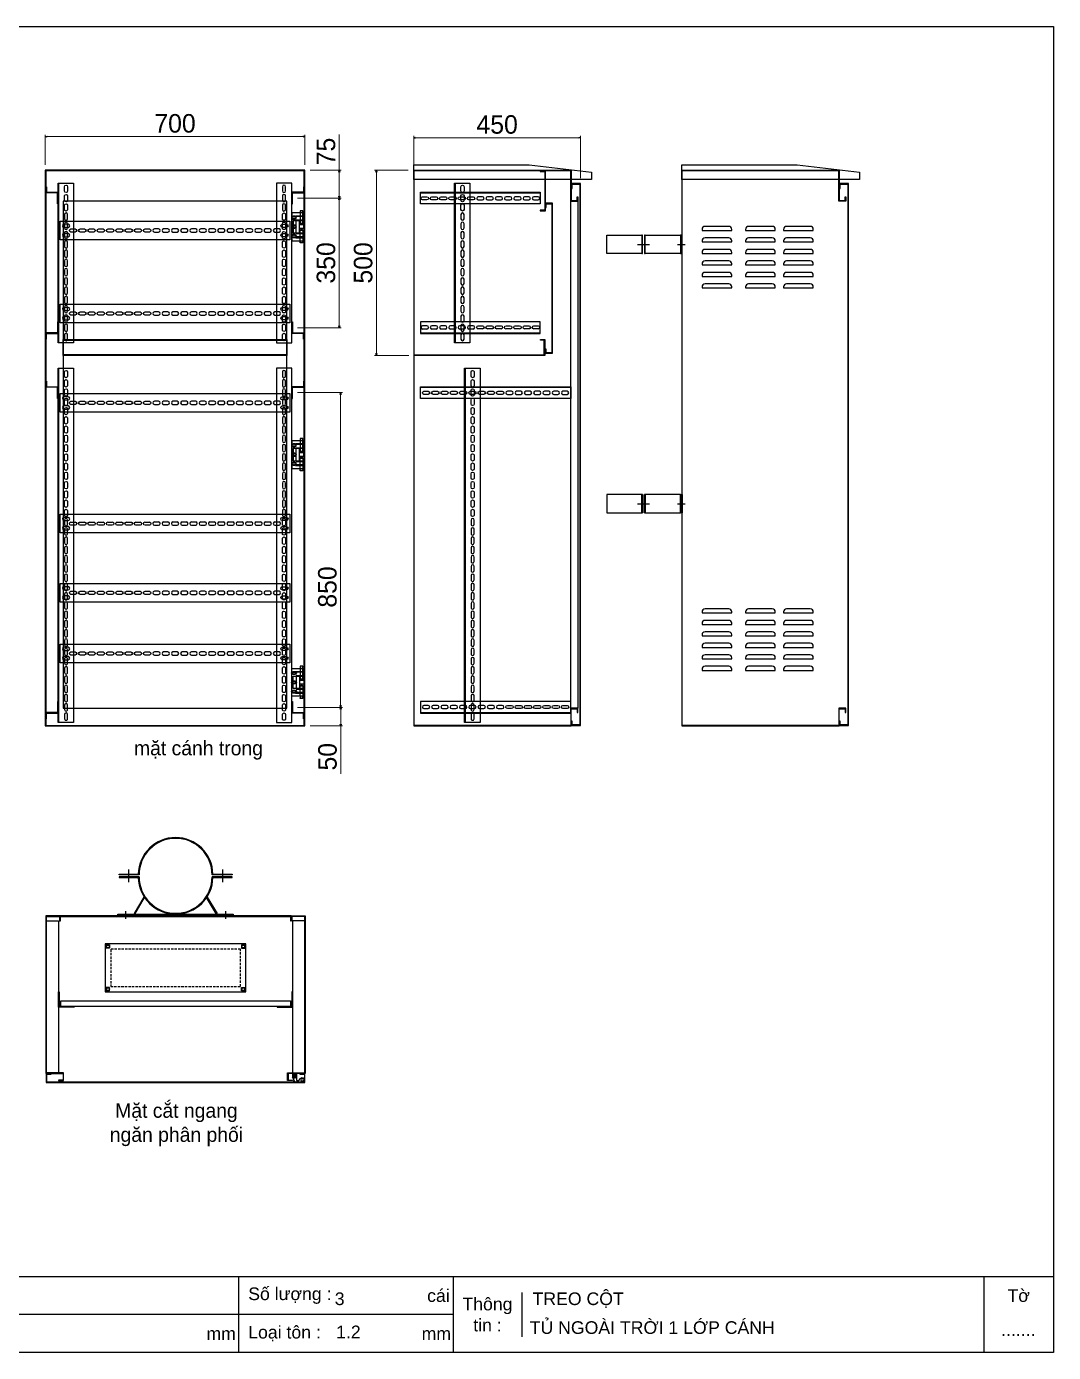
# Model space of a CAD drawing. Header units: millimetres. Extents: x 0 to 5063, y 0 to 3580.
# Drawn here: x 2292 to 5063, y 0 to 3580 of the extents above; entities that cross this region are included whole.
import ezdxf

# ---------------------------------------------------------------- set-up
doc = ezdxf.new("R2010")
doc.units = ezdxf.units.MM
doc.linetypes.add('HIDDEN', pattern=[9.525, 6.35, -3.175])
for name, color, linetype in [('CNC', 7, 'Continuous'), ('DIM', 253, 'Continuous'), ('FIRE PROTECTION', 1, 'Continuous')]:
    doc.layers.add(name, color=color, linetype=linetype)
doc.styles.add('Arial', font='arial.ttf')
doc.dimstyles.new('CNC', dxfattribs={"dimtxt": 50, "dimasz": 5, "dimexe": 5, "dimexo": 15, "dimgap": 10, "dimtad": 1, "dimdec": 0, "dimtxsty": 'Standard', "dimblk": 'OPEN30', "dimcen": 10, "dimclrd": 5, "dimclre": 5, "dimclrt": 3, "dimazin": 3, "dimtfac": 1, "dimtdec": 0, "dimtmove": 0, "dimatfit": 3, "dimldrblk": 'ARCHTICK', "dimlwd": 9, "dimlwe": 9})

# ---------------------------------------------------------------- blocks, each defined once
blk = doc.blocks.new('KHUNG CHUẨN')
at = {"color": 7}
for p, q in [((19889.2, -28535.2), (16919.2, -28535.2)), ((18599.2, -28535.2), (18599.2, -28655.2)), ((18939.2, -28535.2), (18939.2, -28655.2)), ((19779.2, -28535.2), (19779.2, -28655.2)), ((19047.6, -28560.2), (19047.6, -28630.2)), ((18939.2, -28595.2), (16919.2, -28595.2))]:
    blk.add_line(p, q, dxfattribs=at)
blk.add_lwpolyline([(16919.2, -26555.2), (19889.2, -26555.2), (19889.2, -28655.2), (16919.2, -28655.2)], close=True, dxfattribs=at)
at = {"color": 2, "char_height": 20, "style": 'Arial'}
for s, insert, width, attachment_point in [('  Số lượng :', (18599.2, -28565.2), 917.634, 4), ('cái', (18897.9, -28565.2), 63.517, 4), ('Tờ', (19834.2, -28565.2), 110, 5), ('Thông\\Ptin :', (18993.4, -28595.2), 108.311, 5), ('mm', (18548.6, -28625.2), 73.831, 4), ('  Loại tôn :', (18599.2, -28625.2), 917.634, 4), ('mm', (18889.2, -28625.2), 917.634, 4)]:
    blk.add_mtext(s, dxfattribs=dict(at, insert=insert, width=width, attachment_point=attachment_point))
at = {"color": 3, "style": 'Arial'}
for tag, p in [('#01', (17055.6, -28580.1)), ('#02', (17431.4, -28580.1)), ('#03', (18030.6, -28580.1)), ('#08', (18751.7, -28580.1)), ('#10', (19064.8, -28580.1)), ('#04', (17024.8, -28634.6)), ('#05', (17308.5, -28633)), ('#06', (17632.7, -28633.7)), ('#07', (18002, -28634.7)), ('#09', (18753.8, -28632.6)), ('#11', (19060.3, -28625.7)), ('#12', (19806.5, -28628.9))]:
    blk.add_attdef(tag, p, '', height=20, dxfattribs=at)
blk = doc.blocks.new('*D6')
at = {"color": 0, "linetype": 'ByBlock', "lineweight": -2}
for p, q in [((3337, 3279.6), (3342, 3281)), ((3342, 3278.3), (3337, 3279.6)), ((3337, 3279.6), (3342, 3279.6)), ((3782, 3281), (3787, 3279.6)), ((3787, 3279.6), (3782, 3278.3)), ((3787, 3279.6), (3782, 3279.6))]:
    blk.add_line(p, q, dxfattribs=at)
at = {"layer": 'Defpoints', "color": 0, "transparency": 16777216}
for p in [(3787, 3279.6), (3337, 3191.7), (3787, 3155.7)]:
    blk.add_point(p, dxfattribs=at)
at = {"layer": 'DIM', "color": 5, "lineweight": 9, "transparency": 16777216}
for p, q in [((3337, 3206.7), (3337, 3284.6)), ((3342, 3279.6), (3782, 3279.6)), ((3787, 3170.7), (3787, 3284.6))]:
    blk.add_line(p, q, dxfattribs=at)
at = {"layer": 'DIM', "color": 3, "transparency": 16777216, "insert": (3562, 3315.2), "char_height": 50, "attachment_point": 5}
blk.add_mtext('450', dxfattribs=at)
blk = doc.blocks.new('_ArchTick')
at = {"color": 0, "const_width": 0.15}
blk.add_lwpolyline([(-0.5, -0.5), (0.5, 0.5)], dxfattribs=at)
blk = doc.blocks.new('_Open30')
at = {"color": 0, "linetype": 'ByBlock', "lineweight": -2}
for p, q in [((-1, 0.27), (0, 0)), ((0, 0), (-1, -0.27)), ((0, 0), (-1, 0))]:
    blk.add_line(p, q, dxfattribs=at)
blk = doc.blocks.new('*D8')
at = {"color": 0, "linetype": 'ByBlock', "lineweight": -2}
for p, q in [((2342.8, 3282.7), (2347.8, 3284)), ((2347.8, 3281.4), (2342.8, 3282.7)), ((2342.8, 3282.7), (2347.8, 3282.7)), ((3037.8, 3284), (3042.8, 3282.7)), ((3042.8, 3282.7), (3037.8, 3281.4)), ((3042.8, 3282.7), (3037.8, 3282.7))]:
    blk.add_line(p, q, dxfattribs=at)
at = {"layer": 'Defpoints', "color": 0, "transparency": 16777216}
for p in [(3042.8, 3282.7), (2342.8, 3191.7), (3042.8, 3191.7)]:
    blk.add_point(p, dxfattribs=at)
at = {"layer": 'DIM', "color": 5, "lineweight": 9, "transparency": 16777216}
for p, q in [((2342.8, 3206.7), (2342.8, 3287.7)), ((2347.8, 3282.7), (3037.8, 3282.7)), ((3042.8, 3206.7), (3042.8, 3287.7))]:
    blk.add_line(p, q, dxfattribs=at)
at = {"layer": 'DIM', "color": 3, "transparency": 16777216, "insert": (2692.8, 3318.2), "char_height": 50, "attachment_point": 5}
blk.add_mtext('700', dxfattribs=at)
blk = doc.blocks.new('HL011-1-3')
at = {"color": 1}
for p, q in [((29.5, 81), (22.5, 81)), ((22.5, 81), (22.5, 78)), ((23.5, 78), (22.5, 78)), ((22.5, 75), (22.5, 49)), ((23.5, 75), (22.5, 75)), ((23.5, 75), (23.5, 78)), ((29.5, 78), (28.5, 78)), ((28.5, 75), (28.5, 78)), ((28.5, 75), (29.5, 75)), ((29.5, 78), (29.5, 81)), ((29.5, 49), (29.5, 75)), ((11, 56), (11, 19)), ((11, 56), (32, 56)), ((20, 54), (20, 21)), ((20, 47), (32, 47)), ((32, 42.5), (20, 42.5)), ((22.5, 49), (24, 44)), ((24, 44), (28, 44)), ((29.5, 49), (28, 44)), ((11, 19), (32, 19)), ((32, 32.5), (20, 32.5)), ((20, 28), (32, 28)), ((22.5, 26), (24, 31)), ((22.5, 0), (22.5, 26)), ((23.5, 0), (22.5, 0)), ((23.5, 0), (23.5, -3)), ((24, 31), (28, 31)), ((29.5, 26), (28, 31)), ((28.5, 0), (28.5, -3)), ((28.5, 0), (29.5, 0)), ((29.5, 26), (29.5, 0)), ((22.5, -6), (22.5, -3)), ((23.5, -3), (22.5, -3)), ((29.5, -6), (22.5, -6)), ((29.5, -3), (28.5, -3)), ((29.5, -3), (29.5, -6))]:
    blk.add_line(p, q, dxfattribs=at)
for points in [[(32, 19), (32, 0), (0, 0), (0, 75), (32, 75), (32, 56)], [(32, 28), (32, 21), (3, 21), (3, 54), (32, 54), (32, 47)], [(32, 42.5), (32, 32.5)]]:
    blk.add_lwpolyline(points, dxfattribs=at)
for points in [[(10, 67), (32, 67), (32, 65), (10, 65)], [(10, 8), (32, 8), (32, 10), (10, 10)]]:
    blk.add_lwpolyline(points, close=True, dxfattribs=at)
for centre in [(5.5, 62.5), (5.5, 37.5), (5.5, 12.5)]:
    blk.add_circle(centre, 3, dxfattribs=at)
blk = doc.blocks.new('om cot')
at = {"color": 2}
for p, q in [((98294.5, 36969.7), (98327.5, 36969.7)), ((98403, 36969.7), (98423, 36969.7))]:
    blk.add_line(p, q, dxfattribs=at)
at = {"color": 5}
for points in [[(98308.5, 36994.7), (98211.5, 36994.7), (98211.5, 36944.7), (98308.5, 36944.7)], [(98313.5, 36944.7), (98410.5, 36944.7), (98410.5, 36994.7), (98313.5, 36994.7)]]:
    blk.add_lwpolyline(points, dxfattribs=at)
for points in [[(98306.5, 36994.7), (98308.5, 36994.7), (98308.5, 36944.7), (98306.5, 36944.7)], [(98313.5, 36994.7), (98315.5, 36994.7), (98315.5, 36944.7), (98313.5, 36944.7)], [(98410.5, 36994.7), (98412.5, 36994.7), (98412.5, 36944.7), (98410.5, 36944.7)], [(98413.5, 36994.7), (98415.5, 36994.7), (98415.5, 36944.7), (98413.5, 36944.7)]]:
    blk.add_lwpolyline(points, close=True, dxfattribs=at)
blk = doc.blocks.new('*D9')
at = {"color": 0, "linetype": 'ByBlock', "lineweight": -2}
for p, q in [((3234.8, 3186.7), (3236.1, 3191.7)), ((3236.1, 3191.7), (3237.5, 3186.7)), ((3236.1, 3191.7), (3236.1, 3186.7)), ((3236.1, 2691.7), (3234.8, 2696.7)), ((3237.5, 2696.7), (3236.1, 2691.7)), ((3236.1, 2691.7), (3236.1, 2696.7))]:
    blk.add_line(p, q, dxfattribs=at)
at = {"layer": 'Defpoints', "color": 0, "transparency": 16777216}
for p in [(3337, 3191.7), (3236.1, 2691.7), (3338.5, 2691.7)]:
    blk.add_point(p, dxfattribs=at)
at = {"layer": 'DIM', "color": 5, "lineweight": 9, "transparency": 16777216}
for p, q in [((3322, 3191.7), (3231.1, 3191.7)), ((3236.1, 3186.7), (3236.1, 2696.7)), ((3323.5, 2691.7), (3231.1, 2691.7))]:
    blk.add_line(p, q, dxfattribs=at)
at = {"layer": 'DIM', "color": 3, "transparency": 16777216, "insert": (3200.6, 2941.7), "char_height": 50, "attachment_point": 5, "rotation": 90}
blk.add_mtext('500', dxfattribs=at)
blk = doc.blocks.new('ovan8.5x20')
at = {"layer": 'CNC', "color": 2, "lineweight": -3}
for p, q in [((5.7, 4.2), (-5.8, 4.2)), ((-5.8, -4.2), (5.7, -4.2))]:
    blk.add_line(p, q, dxfattribs=at)
for centre, start, end in [((-5.8, 0), 90, 270), ((5.7, 0), 270, 90)]:
    blk.add_arc(centre, 4.25, start, end, dxfattribs=at)
blk = doc.blocks.new('u1')
at = {"color": 44, "ltscale": 3}
blk.add_line((167869.4, 2691.2), (167869.4, 2259.7), dxfattribs=at)
blk.add_lwpolyline([(167867.9, 2691.2), (167909.4, 2691.2), (167909.4, 2259.7), (167867.9, 2259.7)], close=True, dxfattribs=at)
at = {"layer": 'CNC', "lineweight": -3, "xscale": -1, "rotation": 270}
for p in [(167889.4, 2675.5), (167889.4, 2650.5), (167889.4, 2625.5)]:
    blk.add_blockref('ovan8.5x20', p, dxfattribs=at)
at = {"layer": 'CNC', "lineweight": -3, "rotation": 270}
for p in [(167889.4, 2600.5), (167889.4, 2575.5), (167889.4, 2550.5), (167889.4, 2525.5), (167889.4, 2500.5), (167889.4, 2475.5), (167889.4, 2450.5), (167889.4, 2425.5), (167889.4, 2400.5), (167889.4, 2375.5), (167889.4, 2350.5), (167889.4, 2325.5), (167889.4, 2300.5), (167889.4, 2275.5)]:
    blk.add_blockref('ovan8.5x20', p, dxfattribs=at)
blk = doc.blocks.new('HL011-1-4')
h = blk.add_hatch()
h.set_pattern_fill('ANSI31', color=2, scale=0.5, style=0)
h.paths.add_polyline_path([(2.5, 0), (8.5, 0), (8.5, 12), (2.5, 12)])
at = {"color": 1}
for p, q in [((7, 23.5), (0, 10)), ((0, 0), (0, 10)), ((11, 0), (0, 0)), ((7, 23.5), (26, 23.5)), ((11, 0), (11, 19.5)), ((11, 19.5), (17, 19.5)), ((17, 19.5), (21.2, 13.9))]:
    blk.add_line(p, q, dxfattribs=at)
at = {"color": 2}
blk.add_lwpolyline([(2.5, 0), (2.5, 12), (8.5, 12), (8.5, 0)], dxfattribs=at)
at = {"color": 1}
blk.add_lwpolyline([(5.7, 21), (3, 21), (3, 23.5), (7, 23.5)], dxfattribs=at)
blk.add_circle((26, 17.5), 3.5, dxfattribs=at)
blk.add_arc((26, 17.5), 6, 216.8699, 90, dxfattribs=at)
blk = doc.blocks.new('z1')
at = {"color": 44}
for p, q in [((169069.1, 2450.5), (168745.6, 2450.5)), ((168745.6, 2450.5), (168745.6, 2419)), ((169069.1, 2419), (169069.1, 2450.5)), ((168745.6, 2420.5), (169069.1, 2420.5)), ((168745.6, 2419), (169069.1, 2419))]:
    blk.add_line(p, q, dxfattribs=at)
at = {"layer": 'CNC', "lineweight": -3}
for p in [(168757.3, 2435.5), (168782.3, 2435.5), (168807.3, 2435.5), (168832.3, 2435.5), (168857.3, 2435.5), (168882.3, 2435.5)]:
    blk.add_blockref('ovan8.5x20', p, dxfattribs=at)
at = {"layer": 'CNC', "lineweight": -3, "xscale": -1}
for p in [(168907.3, 2435.5), (168932.3, 2435.5), (168957.3, 2435.5), (168982.3, 2435.5), (169007.3, 2435.5), (169032.3, 2435.5), (169057.3, 2435.5)]:
    blk.add_blockref('ovan8.5x20', p, dxfattribs=at)
blk = doc.blocks.new('z2')
at = {"color": 44}
for p, q in [((169151.1, 1485), (168745.6, 1485)), ((168745.6, 1485), (168745.6, 1453.5)), ((169151.1, 1453.5), (169151.1, 1485)), ((168745.6, 1455), (169151.1, 1455)), ((168745.6, 1453.5), (169151.1, 1453.5))]:
    blk.add_line(p, q, dxfattribs=at)
at = {"layer": 'CNC', "lineweight": -3}
for p in [(168760.8, 1470), (168785.8, 1470), (168810.8, 1470), (168835.8, 1470), (168860.8, 1470), (168885.8, 1470), (168910.8, 1470), (168935.8, 1470), (168960.8, 1470)]:
    blk.add_blockref('ovan8.5x20', p, dxfattribs=at)
at = {"layer": 'CNC', "lineweight": -3, "xscale": -1}
for p in [(168985.8, 1470), (169010.8, 1470), (169035.8, 1470), (169060.8, 1470), (169085.8, 1470), (169110.8, 1470), (169135.8, 1470)]:
    blk.add_blockref('ovan8.5x20', p, dxfattribs=at)
blk = doc.blocks.new('*D10')
at = {"color": 0, "linetype": 'ByBlock', "lineweight": -2}
for p, q in [((3134.5, 3186.7), (3135.9, 3191.7)), ((3135.9, 3191.7), (3137.2, 3186.7)), ((3135.9, 3191.7), (3135.9, 3186.7)), ((3135.9, 3116.7), (3134.5, 3121.7)), ((3137.2, 3121.7), (3135.9, 3116.7)), ((3135.9, 3116.7), (3135.9, 3121.7))]:
    blk.add_line(p, q, dxfattribs=at)
at = {"layer": 'Defpoints', "color": 0, "transparency": 16777216}
for p in [(3042.8, 3191.7), (3008.3, 3116.7), (3135.9, 3116.7)]:
    blk.add_point(p, dxfattribs=at)
at = {"layer": 'DIM', "color": 5, "lineweight": 9, "transparency": 16777216}
for p, q in [((3135.9, 3191.7), (3135.9, 3288.3)), ((3057.8, 3191.7), (3140.9, 3191.7)), ((3135.9, 3121.7), (3135.9, 3186.7)), ((3023.3, 3116.7), (3140.9, 3116.7))]:
    blk.add_line(p, q, dxfattribs=at)
at = {"layer": 'DIM', "color": 3, "transparency": 16777216, "insert": (3100.4, 3242.5), "char_height": 50, "attachment_point": 5, "rotation": 90}
blk.add_mtext('75', dxfattribs=at)
blk = doc.blocks.new('*D11')
at = {"color": 0, "linetype": 'ByBlock', "lineweight": -2}
for p, q in [((3134.5, 3111.7), (3135.9, 3116.7)), ((3135.9, 3116.7), (3137.2, 3111.7)), ((3135.9, 3116.7), (3135.9, 3111.7)), ((3135.9, 2766.7), (3134.5, 2771.7)), ((3137.2, 2771.7), (3135.9, 2766.7)), ((3135.9, 2766.7), (3135.9, 2771.7))]:
    blk.add_line(p, q, dxfattribs=at)
at = {"layer": 'Defpoints', "color": 0, "transparency": 16777216}
for p in [(3008.3, 3116.7), (3008.3, 2766.7), (3135.9, 2766.7)]:
    blk.add_point(p, dxfattribs=at)
at = {"layer": 'DIM', "color": 5, "lineweight": 9, "transparency": 16777216}
for p, q in [((3023.3, 3116.7), (3140.9, 3116.7)), ((3135.9, 3111.7), (3135.9, 2771.7)), ((3023.3, 2766.7), (3140.9, 2766.7))]:
    blk.add_line(p, q, dxfattribs=at)
at = {"layer": 'DIM', "color": 3, "transparency": 16777216, "insert": (3100.3, 2941.7), "char_height": 50, "attachment_point": 5, "rotation": 90}
blk.add_mtext('350', dxfattribs=at)
blk = doc.blocks.new('*D12')
at = {"color": 0, "linetype": 'ByBlock', "lineweight": -2}
for p, q in [((3138.6, 1736.7), (3140, 1741.7)), ((3140, 1741.7), (3141.3, 1736.7)), ((3140, 1741.7), (3140, 1736.7)), ((3140, 1691.7), (3138.6, 1696.7)), ((3141.3, 1696.7), (3140, 1691.7)), ((3140, 1691.7), (3140, 1696.7))]:
    blk.add_line(p, q, dxfattribs=at)
at = {"layer": 'Defpoints', "color": 0, "transparency": 16777216}
for p in [(3008.3, 1741.7), (3140, 1741.7), (3042.8, 1691.7)]:
    blk.add_point(p, dxfattribs=at)
at = {"layer": 'DIM', "color": 5, "lineweight": 9, "transparency": 16777216}
for p, q in [((3023.3, 1741.7), (3145, 1741.7)), ((3140, 1736.7), (3140, 1696.7)), ((3057.8, 1691.7), (3145, 1691.7)), ((3140, 1691.7), (3140, 1562.7))]:
    blk.add_line(p, q, dxfattribs=at)
at = {"layer": 'DIM', "color": 3, "transparency": 16777216, "insert": (3104.4, 1608.4), "char_height": 50, "attachment_point": 5, "rotation": 90}
blk.add_mtext('50', dxfattribs=at)
blk = doc.blocks.new('*D13')
at = {"color": 0, "linetype": 'ByBlock', "lineweight": -2}
for p, q in [((3138.3, 2586.7), (3139.6, 2591.7)), ((3139.6, 2591.7), (3141, 2586.7)), ((3139.6, 2591.7), (3139.6, 2586.7)), ((3139.6, 1741.7), (3138.3, 1746.7)), ((3141, 1746.7), (3139.6, 1741.7)), ((3139.6, 1741.7), (3139.6, 1746.7))]:
    blk.add_line(p, q, dxfattribs=at)
at = {"layer": 'Defpoints', "color": 0, "transparency": 16777216}
for p in [(3008.3, 2591.7), (3139.6, 2591.7), (3008.3, 1741.7)]:
    blk.add_point(p, dxfattribs=at)
at = {"layer": 'DIM', "color": 5, "lineweight": 9, "transparency": 16777216}
for p, q in [((3023.3, 2591.7), (3144.6, 2591.7)), ((3139.6, 1746.7), (3139.6, 2586.7)), ((3023.3, 1741.7), (3144.6, 1741.7))]:
    blk.add_line(p, q, dxfattribs=at)
at = {"layer": 'DIM', "color": 3, "transparency": 16777216, "insert": (3104.1, 2066.7), "char_height": 50, "attachment_point": 5, "rotation": 90}
blk.add_mtext('850', dxfattribs=at)
blk = doc.blocks.new('z3')
at = {"color": 44}
for p, q in [((167285.3, -1616.7), (167905.3, -1616.7)), ((167285.3, -1666.7), (167285.3, -1616.7)), ((167905.3, -1616.7), (167905.3, -1666.7)), ((167905.3, -1666.7), (167285.3, -1666.7))]:
    blk.add_line(p, q, dxfattribs=at)
at = {"color": 44, "rotation": 180}
blk.add_blockref('ovan8.5x20', (167301.3, -1629.2), dxfattribs=at)
at = {"layer": 'CNC', "lineweight": -3, "xscale": -1, "rotation": 180}
for p in [(167320.3, -1641.7), (167345.3, -1641.7), (167370.3, -1641.7), (167395.3, -1641.7), (167420.3, -1641.7), (167445.3, -1641.7), (167470.3, -1641.7), (167495.3, -1641.7), (167520.3, -1641.7), (167890.5, -1629.2), (167890.5, -1654.2)]:
    blk.add_blockref('ovan8.5x20', p, dxfattribs=at)
at = {"layer": 'CNC', "lineweight": -3, "rotation": 180}
for p in [(167545.3, -1641.7), (167570.3, -1641.7), (167595.3, -1641.7), (167620.3, -1641.7), (167645.3, -1641.7), (167670.3, -1641.7), (167695.3, -1641.7), (167720.3, -1641.7), (167745.3, -1641.7), (167770.3, -1641.7), (167795.3, -1641.7), (167820.3, -1641.7), (167845.3, -1641.7), (167870.3, -1641.7), (167301.3, -1654.2)]:
    blk.add_blockref('ovan8.5x20', p, dxfattribs=at)
blk = doc.blocks.new('2565')
at = {"color": 5}
for p, q in [((168377, -2431.2), (168377, -2429.1)), ((168377, -2429.1), (168428.9, -2429.1)), ((168431, -2431.2), (168377, -2431.2)), ((168682.1, -2431.2), (168628.1, -2431.2)), ((168630.2, -2429.1), (168682.1, -2429.1)), ((168682.1, -2429.1), (168682.1, -2431.2)), ((168377, -2436.4), (168377, -2438.4)), ((168431, -2436.4), (168377, -2436.4)), ((168377, -2438.4), (168428.9, -2438.4)), ((168682.1, -2436.4), (168628.1, -2436.4)), ((168630.2, -2438.4), (168682.1, -2438.4)), ((168682.1, -2438.4), (168682.1, -2436.4)), ((168444.3, -2491.4), (168417.6, -2535.9)), ((168419.4, -2537), (168446.1, -2492.5)), ((168446.1, -2492.5), (168444.3, -2491.4)), ((168613.1, -2492.5), (168614.9, -2491.4)), ((168639.8, -2537), (168613.1, -2492.5)), ((168614.9, -2491.4), (168641.5, -2535.9)), ((168373.9, -2537), (168685.2, -2537)), ((168373.9, -2539.1), (168373.9, -2537)), ((168685.2, -2539.1), (168373.9, -2539.1)), ((168373.9, -2540.1), (168685.2, -2540.1)), ((168373.9, -2542.2), (168373.9, -2540.1)), ((168417.6, -2535.9), (168419.4, -2537)), ((168641.5, -2535.9), (168639.8, -2537)), ((168685.2, -2537), (168685.2, -2539.1)), ((168685.2, -2540.1), (168685.2, -2542.2)), ((168685.2, -2542.2), (168373.9, -2542.2))]:
    blk.add_line(p, q, dxfattribs=at)
at = {"color": 2}
for p, q in [((168403, -2416.6), (168403, -2450.9)), ((168656.1, -2416.6), (168656.1, -2450.9)), ((168394.7, -2529.2), (168394.7, -2550)), ((168664.5, -2529.2), (168664.5, -2550))]:
    blk.add_line(p, q, dxfattribs=at)
at = {"color": 5}
for centre, radius, start, end in [((168529.6, -2431.2), 100.7, 1.1814, 178.8186), ((168529.6, -2431.2), 98.6, 0, 180), ((168529.6, -2436.4), 100.7, 181.1814, 358.8186), ((168529.6, -2436.4), 98.6, 180, 0)]:
    blk.add_arc(centre, radius, start, end, dxfattribs=at)

msp = doc.modelspace()

# ---------------------------------------------------------------- linework, layer by layer
at = {"color": 44, "ltscale": 3}
for p, q in [((2378.8, 2657.5), (2378.8, 1701)), ((3006.8, 2657.5), (3006.8, 1701)), ((3475.8, 2657.5), (3475.8, 1701))]:
    msp.add_line(p, q, dxfattribs=at)
for points in [[(2342.8, 1691.7), (3042.8, 1691.7), (3042.8, 3191.7), (2342.8, 3191.7)], [(2344.3, 1693.2), (3041.3, 1693.2), (3041.3, 3190.2), (2344.3, 3190.2)], [(2390.8, 1739.7), (2994.8, 1739.7), (2994.8, 3108.7), (2390.8, 3108.7)], [(2504.3, 1103.5), (2504.3, 973.5), (2884.3, 973.5), (2884.3, 1103.5)]]:
    msp.add_lwpolyline(points, close=True)
at = {"color": 7}
for points in [[(3338.5, 1693.2), (3338.5, 1693.2), (3338.5, 3190.2), (3338.5, 3190.2), (3338.5, 3190.2), (3337, 3191.7), (3337, 1691.7), (3338.5, 1693.2)], [(3779.5, 3120.2), (3779.5, 3108.7), (3760.5, 3108.7), (3760.5, 3190.2), (3338.5, 3190.2), (3338.5, 3190.2), (3338.5, 3190.2), (3338.5, 3190.2), (3337, 3191.7), (3337, 3191.7), (3762, 3191.7), (3762, 3110.2), (3778, 3110.2), (3778, 3120.2)], [(4061.5, 1693.2), (4061.5, 1693.2), (4061.5, 3190.2), (4061.5, 3190.2), (4061.5, 3190.2), (4060, 3191.7), (4060, 1691.7), (4061.5, 1693.2)], [(4502.5, 3120.2), (4502.5, 3108.7), (4483.5, 3108.7), (4483.5, 3190.2), (4061.5, 3190.2), (4061.5, 3190.2), (4061.5, 3190.2), (4061.5, 3190.2), (4060, 3191.7), (4060, 3191.7), (4485, 3191.7), (4485, 3110.2), (4501, 3110.2), (4501, 3120.2)], [(3763, 1704.2), (3763, 1692.7), (3787, 1692.7), (3787, 3155.7), (3763, 3155.7), (3763, 3142.2), (3764.5, 3142.2), (3764.5, 3154.2), (3785.5, 3154.2), (3785.5, 1694.2), (3764.5, 1694.2), (3764.5, 1704.2)], [(4486, 1704.2), (4486, 1692.7), (4510, 1692.7), (4510, 3155.7), (4486, 3155.7), (4486, 3142.2), (4487.5, 3142.2), (4487.5, 3154.2), (4508.5, 3154.2), (4508.5, 1694.2), (4487.5, 1694.2), (4487.5, 1704.2)], [(3779.5, 1728.2), (3779.5, 1739.7), (3760.5, 1739.7), (3760.5, 1693.2), (3338.5, 1693.2), (3338.5, 1693.2), (3348.5, 1693.2), (3348.5, 1693.2), (3338.5, 1693.2), (3337, 1691.7), (3762, 1691.7), (3762, 1738.2), (3778, 1738.2), (3778, 1728.2)], [(4502.5, 1728.2), (4502.5, 1739.7), (4483.5, 1739.7), (4483.5, 1693.2), (4061.5, 1693.2), (4061.5, 1693.2), (4071.5, 1693.2), (4071.5, 1693.2), (4061.5, 1693.2), (4060, 1691.7), (4485, 1691.7), (4485, 1738.2), (4501, 1738.2), (4501, 1728.2)], [(2378.8, 734), (2392.3, 734), (2392.3, 755), (2345.8, 755), (2345.8, 1177), (2380.8, 1177), (2380.8, 1165), (2382.3, 1165), (2382.3, 1178.5), (2344.3, 1178.5), (2344.3, 753.5), (2390.8, 753.5), (2390.8, 735.5), (2378.8, 735.5)], [(2383.8, 1165), (2383.8, 1177), (3004.8, 1177), (3004.8, 1165), (3006.3, 1165), (3006.3, 1178.5), (2382.3, 1178.5), (2382.3, 1165)], [(3009.8, 734), (2996.3, 734), (2996.3, 755), (3042.8, 755), (3042.8, 1177), (3007.8, 1177), (3007.8, 1165), (3006.3, 1165), (3006.3, 1178.5), (3044.3, 1178.5), (3044.3, 753.5), (2997.8, 753.5), (2997.8, 735.5), (3009.8, 735.5)], [(2358.8, 752.5), (2345.3, 752.5), (2345.3, 728.5), (3043.3, 728.5), (3043.3, 752.5), (3029.8, 752.5), (3029.8, 751), (3041.8, 751), (3041.8, 730), (2346.8, 730), (2346.8, 751), (2358.8, 751)]]:
    msp.add_lwpolyline(points, close=True, dxfattribs=at)
at = {"color": 3}
for points in [[(3678.5, 3188.7), (3690.5, 3188.7), (3690.5, 3083.7), (3678.5, 3083.7), (3678.5, 3082.2), (3692, 3082.2), (3692, 3190.2), (3678.5, 3190.2)], [(2390.8, 2734.7), (2994.8, 2734.7), (2994.8, 2691.7), (2390.8, 2691.7)], [(2392.3, 2733.2), (2993.3, 2733.2), (2993.3, 2693.2), (2392.3, 2693.2)]]:
    msp.add_lwpolyline(points, close=True, dxfattribs=at)
at = {"color": 8}
for points in [[(2375.8, 3101), (2375.8, 3131), (2344.3, 3131), (2344.3, 3147.5), (2345.8, 3147.5), (2345.8, 3132.5), (2377.3, 3132.5), (2377.3, 3101)], [(3009.8, 3101), (3009.8, 3131), (3041.3, 3131), (3041.3, 3147.5), (3039.8, 3147.5), (3039.8, 3132.5), (3008.3, 3132.5), (3008.3, 3101)], [(2375.8, 2782.5), (2375.8, 2752.5), (2344.3, 2752.5), (2344.3, 2736), (2345.8, 2736), (2345.8, 2751), (2377.3, 2751), (2377.3, 2782.5)], [(3009.8, 2782.5), (3009.8, 2752.5), (3041.3, 2752.5), (3041.3, 2736), (3039.8, 2736), (3039.8, 2751), (3008.3, 2751), (3008.3, 2782.5)], [(2375.8, 2576), (2375.8, 2606), (2344.3, 2606), (2344.3, 2622.5), (2345.8, 2622.5), (2345.8, 2607.5), (2377.3, 2607.5), (2377.3, 2576)], [(3009.8, 2576), (3009.8, 2606), (3041.3, 2606), (3041.3, 2622.5), (3039.8, 2622.5), (3039.8, 2607.5), (3008.3, 2607.5), (3008.3, 2576)], [(2375.8, 1757.5), (2375.8, 1727.5), (2344.3, 1727.5), (2344.3, 1711), (2345.8, 1711), (2345.8, 1726), (2377.3, 1726), (2377.3, 1757.5)], [(3009.8, 1757.5), (3009.8, 1727.5), (3041.3, 1727.5), (3041.3, 1711), (3039.8, 1711), (3039.8, 1726), (3008.3, 1726), (3008.3, 1757.5)]]:
    msp.add_lwpolyline(points, close=True, dxfattribs=at)
at = {"color": 6}
msp.add_lwpolyline([(3693.8, 3091.2), (3693.8, 3101.2), (3709.8, 3101.2), (3709.8, 2699.2), (3693.8, 2699.2), (3693.8, 2709.2), (3692.3, 2709.2), (3692.3, 2697.7), (3711.3, 2697.7), (3711.3, 3102.7), (3692.3, 3102.7), (3692.3, 3091.2)], close=True, dxfattribs=at)
at = {"ltscale": 3}
msp.add_lwpolyline([(3760.5, 3108.7), (3779.5, 3108.7), (3779.5, 1739.7), (3760.5, 1739.7)], close=True, dxfattribs=at)
at = {"color": 2}
for points in [[(3011.3, 3068.2, 1), (3011.3, 3060.2), (3016.3, 3060.2, 1), (3016.3, 3068.2)], [(3011.3, 3043.2, 1), (3011.3, 3035.2), (3016.3, 3035.2, 1), (3016.3, 3043.2)], [(3011.3, 3018.2, 1), (3011.3, 3010.2), (3016.3, 3010.2, 1), (3016.3, 3018.2)], [(4187, 3040.2), (4123, 3040.2, 0.414214), (4115, 3032.2), (4115, 3029.2), (4195, 3029.2), (4195, 3032.2, 0.414214)], [(4187, 3009.2), (4123, 3009.2, 0.414214), (4115, 3001.2), (4115, 2998.2), (4195, 2998.2), (4195, 3001.2, 0.414214)], [(4304.5, 3040.2), (4240.5, 3040.2, 0.414214), (4232.5, 3032.2), (4232.5, 3029.2), (4312.5, 3029.2), (4312.5, 3032.2, 0.414214)], [(4304.5, 3009.2), (4240.5, 3009.2, 0.414214), (4232.5, 3001.2), (4232.5, 2998.2), (4312.5, 2998.2), (4312.5, 3001.2, 0.414214)], [(4407, 3040.2), (4343, 3040.2, 0.414214), (4335, 3032.2), (4335, 3029.2), (4415, 3029.2), (4415, 3032.2, 0.414214)], [(4407, 3009.2), (4343, 3009.2, 0.414214), (4335, 3001.2), (4335, 2998.2), (4415, 2998.2), (4415, 3001.2, 0.414214)], [(4187, 2978.2), (4123, 2978.2, 0.414214), (4115, 2970.2), (4115, 2967.2), (4195, 2967.2), (4195, 2970.2, 0.414214)], [(4304.5, 2978.2), (4240.5, 2978.2, 0.414214), (4232.5, 2970.2), (4232.5, 2967.2), (4312.5, 2967.2), (4312.5, 2970.2, 0.414214)], [(4407, 2978.2), (4343, 2978.2, 0.414214), (4335, 2970.2), (4335, 2967.2), (4415, 2967.2), (4415, 2970.2, 0.414214)], [(4187, 2947.2), (4123, 2947.2, 0.414214), (4115, 2939.2), (4115, 2936.2), (4195, 2936.2), (4195, 2939.2, 0.414214)], [(4304.5, 2947.2), (4240.5, 2947.2, 0.414214), (4232.5, 2939.2), (4232.5, 2936.2), (4312.5, 2936.2), (4312.5, 2939.2, 0.414214)], [(4407, 2947.2), (4343, 2947.2, 0.414214), (4335, 2939.2), (4335, 2936.2), (4415, 2936.2), (4415, 2939.2, 0.414214)], [(4187, 2916.2), (4123, 2916.2, 0.414214), (4115, 2908.2), (4115, 2905.2), (4195, 2905.2), (4195, 2908.2, 0.414214)], [(4304.5, 2916.2), (4240.5, 2916.2, 0.414214), (4232.5, 2908.2), (4232.5, 2905.2), (4312.5, 2905.2), (4312.5, 2908.2, 0.414214)], [(4407, 2916.2), (4343, 2916.2, 0.414214), (4335, 2908.2), (4335, 2905.2), (4415, 2905.2), (4415, 2908.2, 0.414214)], [(4187, 2885.2), (4123, 2885.2, 0.414214), (4115, 2877.2), (4115, 2874.2), (4195, 2874.2), (4195, 2877.2, 0.414214)], [(4304.5, 2885.2), (4240.5, 2885.2, 0.414214), (4232.5, 2877.2), (4232.5, 2874.2), (4312.5, 2874.2), (4312.5, 2877.2, 0.414214)], [(4407, 2885.2), (4343, 2885.2, 0.414214), (4335, 2877.2), (4335, 2874.2), (4415, 2874.2), (4415, 2877.2, 0.414214)], [(3011.3, 2453.2, 1), (3011.3, 2445.2), (3016.3, 2445.2, 1), (3016.3, 2453.2)], [(3011.3, 2428.2, 1), (3011.3, 2420.2), (3016.3, 2420.2, 1), (3016.3, 2428.2)], [(3011.3, 2403.2, 1), (3011.3, 2395.2), (3016.3, 2395.2, 1), (3016.3, 2403.2)], [(4187, 2007.7), (4123, 2007.7, 0.414214), (4115, 1999.7), (4115, 1996.7), (4195, 1996.7), (4195, 1999.7, 0.414214)], [(4304.5, 2007.7), (4240.5, 2007.7, 0.414214), (4232.5, 1999.7), (4232.5, 1996.7), (4312.5, 1996.7), (4312.5, 1999.7, 0.414214)], [(4407, 2007.7), (4343, 2007.7, 0.414214), (4335, 1999.7), (4335, 1996.7), (4415, 1996.7), (4415, 1999.7, 0.414214)], [(4187, 1976.7), (4123, 1976.7, 0.414214), (4115, 1968.7), (4115, 1965.7), (4195, 1965.7), (4195, 1968.7, 0.414214)], [(4304.5, 1976.7), (4240.5, 1976.7, 0.414214), (4232.5, 1968.7), (4232.5, 1965.7), (4312.5, 1965.7), (4312.5, 1968.7, 0.414214)], [(4407, 1976.7), (4343, 1976.7, 0.414214), (4335, 1968.7), (4335, 1965.7), (4415, 1965.7), (4415, 1968.7, 0.414214)], [(4187, 1945.7), (4123, 1945.7, 0.414214), (4115, 1937.7), (4115, 1934.7), (4195, 1934.7), (4195, 1937.7, 0.414214)], [(4304.5, 1945.7), (4240.5, 1945.7, 0.414214), (4232.5, 1937.7), (4232.5, 1934.7), (4312.5, 1934.7), (4312.5, 1937.7, 0.414214)], [(4407, 1945.7), (4343, 1945.7, 0.414214), (4335, 1937.7), (4335, 1934.7), (4415, 1934.7), (4415, 1937.7, 0.414214)], [(4187, 1914.7), (4123, 1914.7, 0.414214), (4115, 1906.7), (4115, 1903.7), (4195, 1903.7), (4195, 1906.7, 0.414214)], [(4304.5, 1914.7), (4240.5, 1914.7, 0.414214), (4232.5, 1906.7), (4232.5, 1903.7), (4312.5, 1903.7), (4312.5, 1906.7, 0.414214)], [(4407, 1914.7), (4343, 1914.7, 0.414214), (4335, 1906.7), (4335, 1903.7), (4415, 1903.7), (4415, 1906.7, 0.414214)], [(4187, 1883.7), (4123, 1883.7, 0.414214), (4115, 1875.7), (4115, 1872.7), (4195, 1872.7), (4195, 1875.7, 0.414214)], [(4304.5, 1883.7), (4240.5, 1883.7, 0.414214), (4232.5, 1875.7), (4232.5, 1872.7), (4312.5, 1872.7), (4312.5, 1875.7, 0.414214)], [(4407, 1883.7), (4343, 1883.7, 0.414214), (4335, 1875.7), (4335, 1872.7), (4415, 1872.7), (4415, 1875.7, 0.414214)], [(3011.3, 1830.2, -1), (3011.3, 1838.2), (3016.3, 1838.2, -1), (3016.3, 1830.2)], [(4187, 1852.7), (4123, 1852.7, 0.414214), (4115, 1844.7), (4115, 1841.7), (4195, 1841.7), (4195, 1844.7, 0.414214)], [(4304.5, 1852.7), (4240.5, 1852.7, 0.414214), (4232.5, 1844.7), (4232.5, 1841.7), (4312.5, 1841.7), (4312.5, 1844.7, 0.414214)], [(4407, 1852.7), (4343, 1852.7, 0.414214), (4335, 1844.7), (4335, 1841.7), (4415, 1841.7), (4415, 1844.7, 0.414214)], [(3011.3, 1805.2, -1), (3011.3, 1813.2), (3016.3, 1813.2, -1), (3016.3, 1805.2)], [(3011.3, 1780.2, -1), (3011.3, 1788.2), (3016.3, 1788.2, -1), (3016.3, 1780.2)]]:
    msp.add_lwpolyline(points, format="xyb", close=True, dxfattribs=at)
at = {"color": 3}
msp.add_lwpolyline([(3338.5, 2693.2), (3689, 2693.2), (3689, 2733.2), (3679, 2733.2), (3679, 2734.7), (3690.5, 2734.7), (3690.5, 2691.7), (3338.5, 2691.7)], dxfattribs=at)
at = {"color": 44, "ltscale": 3}
for points in [[(2377.3, 2657.5), (2418.8, 2657.5), (2418.8, 1701), (2377.3, 1701)], [(3008.3, 2657.5), (2966.8, 2657.5), (2966.8, 1701), (3008.3, 1701)], [(3474.3, 2657.5), (3515.8, 2657.5), (3515.8, 1701), (3474.3, 1701)]]:
    msp.add_lwpolyline(points, close=True, dxfattribs=at)
at = {"color": 44}
for points in [[(2345.8, 1165), (2378.8, 1165), (2378.8, 755), (2345.8, 755)], [(3042.8, 1165), (3009.8, 1165), (3009.8, 755), (3042.8, 755)], [(2420.3, 932.5), (2378.8, 932.5), (2378.8, 974), (2380.3, 974), (2380.3, 934), (2420.3, 934)], [(2968.3, 932.5), (3009.8, 932.5), (3009.8, 974), (3008.3, 974), (3008.3, 934), (2968.3, 934)], [(2384.3, 949), (3004.3, 949), (3004.3, 934), (2384.3, 934)]]:
    msp.add_lwpolyline(points, close=True, dxfattribs=at)
at = {"color": 2}
for points in [[(2516.2, 1091.6), (2507.2, 1091.6), (2507.2, 1100.6), (2516.2, 1100.6)], [(2872.4, 1091.6), (2881.4, 1091.6), (2881.4, 1100.6), (2872.4, 1100.6)], [(2516.2, 985.4), (2507.2, 985.4), (2507.2, 976.4), (2516.2, 976.4)], [(2872.4, 985.4), (2881.4, 985.4), (2881.4, 976.4), (2872.4, 976.4)]]:
    msp.add_lwpolyline(points, close=True, dxfattribs=at)
at = {"color": 2, "linetype": 'HIDDEN'}
msp.add_lwpolyline([(2519.3, 1088.5), (2519.3, 988.5), (2869.3, 988.5), (2869.3, 1088.5)], close=True, dxfattribs=at)
at = {"color": 7}
for centre in [(2511.7, 1096.1), (2876.9, 1096.1), (2511.7, 980.9), (2876.9, 980.9)]:
    msp.add_circle(centre, 4, dxfattribs=at)
at = {"layer": 'FIRE PROTECTION', "linetype": 'Continuous'}
for points in [[(3817, 3166.7), (3337, 3166.7), (3337, 3206.7), (3648.2, 3206.7), (3817, 3186.7)], [(4540.1, 3166.7), (4060, 3166.7), (4060, 3206.7), (4371.3, 3206.7), (4540.1, 3186.7)]]:
    msp.add_lwpolyline(points, close=True, dxfattribs=at)

# ---------------------------------------------------------------- block references
at = {"color": 3}
ref = msp.add_blockref('KHUNG CHUẨN', (-28842.9, 48849.5), dxfattribs=dict(at, xscale=1.704737719082913, yscale=1.704737719082913, zscale=1.704737719082913))
ref.add_attrib('#08', '3', (3123.8, 128), dxfattribs={"color": 3, "height": 34.1, "style": 'Arial'})
ref.add_attrib('#09', '1.2', (3127.5, 38.5), dxfattribs={"color": 3, "height": 34.09, "style": 'Arial'})
ref.add_attrib('#10', 'TREO CỘT', (3657.6, 128), dxfattribs={"color": 3, "height": 34.09, "style": 'Arial'})
ref.add_attrib('#11', 'TỦ NGOÀI TRỜI 1 LỚP CÁNH', (3649.9, 50.2), dxfattribs={"color": 3, "height": 34.095, "style": 'Arial'})
ref.add_attrib('#12', '.......', (4921.9, 44.7), dxfattribs={"color": 3, "height": 34.09, "style": 'Arial'})
for name, p in [('u1', (-165490.6, 466.2)), ('u1', (-164420.9, 466.2)), ('z3', (-164902.5, 4670.9)), ('z3', (-164902.5, 4446.7)), ('z1', (-165390.6, 332)), ('z3', (-164902.5, 4205.5)), ('z3', (-164902.5, 3879.7)), ('z3', (-164902.5, 3692.6)), ('z3', (-164902.5, 3528.9)), ('z2', (-165390.6, 272.5)), ('2565', (-165835.3, 3720.7))]:
    msp.add_blockref(name, p)
at = {"xscale": -1}
msp.add_blockref('u1', (170876.2, 466.2), dxfattribs=at)
at = {"xscale": -1, "rotation": 180}
for name, p in [('z1', (-165390.6, 5551.4)), ('z2', (-165390.6, 4060.9))]:
    msp.add_blockref(name, p, dxfattribs=at)
at = {"color": 7, "xscale": -1, "rotation": 180}
for name, p in [('HL011-1-3', (3008.3, 3076.7)), ('om cot', (-94354, 39961.4)), ('HL011-1-3', (3008.3, 2461.7)), ('HL011-1-4', (3009.8, 753.5))]:
    msp.add_blockref(name, p, dxfattribs=at)
at = {"color": 7}
for name, p in [('om cot', (-94354, -34678)), ('HL011-1-3', (3008.3, 1771.7))]:
    msp.add_blockref(name, p, dxfattribs=at)
at = {"layer": 'CNC', "lineweight": -3, "xscale": -1, "rotation": 270}
for p in [(2398.8, 2641.7), (3495.8, 2641.7), (2398.8, 2616.7), (3495.8, 2616.7), (2398.8, 2591.7), (3495.8, 2591.7), (2398.8, 2566.7), (2398.8, 2541.7), (3495.8, 2566.7), (3495.8, 2541.7), (2398.8, 2516.7), (3495.8, 2516.7), (2398.8, 2491.7), (2398.8, 2466.7), (3495.8, 2491.7), (3495.8, 2466.7), (2398.8, 2441.7), (3495.8, 2441.7), (2398.8, 2416.7), (2398.8, 2391.7), (3495.8, 2416.7), (3495.8, 2391.7), (2398.8, 2366.7), (3495.8, 2366.7), (2398.8, 2341.7), (3495.8, 2341.7), (2398.8, 2316.7), (2398.8, 2291.7), (3495.8, 2316.7), (3495.8, 2291.7), (2398.8, 2266.7), (3495.8, 2266.7)]:
    msp.add_blockref('ovan8.5x20', p, dxfattribs=at)
at = {"layer": 'CNC', "lineweight": -3}
for p, rotation in [((2986.8, 2641.7), 90), ((2986.8, 2616.7), 90), ((2986.8, 2591.7), 90), ((2986.8, 2566.7), 90), ((2986.8, 2541.7), 90), ((2986.8, 2516.7), 90), ((2986.8, 2491.7), 90), ((2986.8, 2466.7), 90), ((2986.8, 2441.7), 90), ((2986.8, 2416.7), 90), ((2986.8, 2391.7), 90), ((2986.8, 2366.7), 90), ((2986.8, 2341.7), 90), ((2986.8, 2316.7), 90), ((2986.8, 2291.7), 90), ((2986.8, 2266.7), 90), ((2398.8, 2241.7), 270), ((2398.8, 2216.7), 270), ((3495.8, 2241.7), 270), ((3495.8, 2216.7), 270), ((2398.8, 2191.7), 270), ((3495.8, 2191.7), 270), ((2398.8, 2166.7), 270), ((2398.8, 2141.7), 270), ((3495.8, 2166.7), 270), ((3495.8, 2141.7), 270), ((2398.8, 2116.7), 270), ((3495.8, 2116.7), 270), ((2398.8, 2091.7), 270), ((2398.8, 2066.7), 270), ((3495.8, 2091.7), 270), ((3495.8, 2066.7), 270), ((2398.8, 2041.7), 270), ((3495.8, 2041.7), 270), ((2398.8, 2016.7), 270), ((3495.8, 2016.7), 270), ((2398.8, 1991.7), 270), ((2398.8, 1966.7), 270), ((3495.8, 1991.7), 270), ((3495.8, 1966.7), 270), ((2398.8, 1941.7), 270), ((3495.8, 1941.7), 270), ((2398.8, 1916.7), 270), ((2398.8, 1891.7), 270), ((3495.8, 1916.7), 270), ((3495.8, 1891.7), 270), ((2398.8, 1866.7), 270), ((3495.8, 1866.7), 270), ((2398.8, 1841.7), 270), ((2398.8, 1816.7), 270), ((3495.8, 1841.7), 270), ((3495.8, 1816.7), 270), ((2398.8, 1791.7), 270), ((3495.8, 1791.7), 270), ((2398.8, 1766.7), 270), ((3495.8, 1766.7), 270), ((2398.8, 1741.7), 270), ((2398.8, 1716.7), 270), ((3495.8, 1741.7), 270), ((3495.8, 1716.7), 270)]:
    msp.add_blockref('ovan8.5x20', p, dxfattribs=dict(at, rotation=rotation))
at = {"layer": 'CNC', "lineweight": -3, "extrusion": (0, 0, -1), "zscale": -1, "rotation": 270}
for p in [(-2986.8, 2241.7), (-2986.8, 2216.7), (-2986.8, 2191.7), (-2986.8, 2166.7), (-2986.8, 2141.7), (-2986.8, 2116.7), (-2986.8, 2091.7), (-2986.8, 2066.7), (-2986.8, 2041.7), (-2986.8, 2016.7), (-2986.8, 1991.7), (-2986.8, 1966.7), (-2986.8, 1941.7), (-2986.8, 1916.7), (-2986.8, 1891.7), (-2986.8, 1866.7), (-2986.8, 1841.7), (-2986.8, 1816.7), (-2986.8, 1791.7), (-2986.8, 1766.7), (-2986.8, 1741.7), (-2986.8, 1716.7)]:
    msp.add_blockref('ovan8.5x20', p, dxfattribs=at)

# ---------------------------------------------------------------- texts
at = {"color": 2, "char_height": 39, "width": 875, "attachment_point": 5}
for s, insert in [('mặt cánh trong', (2756.1, 1625.9)), ('Mặt cắt ngang \\Pngăn phân phối', (2696.6, 614.8))]:
    msp.add_mtext(s, dxfattribs=dict(at, insert=insert))

# ---------------------------------------------------------------- dimensions: what is measured, and where the dimension line sits
at = {"layer": 'DIM'}
for base, p1, p2, picture, middle in [((3042.8, 3282.7), (2342.8, 3191.7), (3042.8, 3191.7), '*D8', (2692.8, 3318.2)), ((3787, 3279.6), (3337, 3191.7), (3787, 3155.7), '*D6', (3562, 3315.2))]:
    dim = msp.add_linear_dim(base=base, p1=p1, p2=p2, dimstyle='CNC', dxfattribs=at)
    dim.commit()
    dim.dimension.update_dxf_attribs({"geometry": picture, "text_midpoint": middle})
for base, p1, p2, picture, middle in [((3135.9, 3116.7), (3042.8, 3191.7), (3008.3, 3116.7), '*D10', (3135.9, 3242.5)), ((3135.9, 2766.7), (3008.3, 3116.7), (3008.3, 2766.7), '*D11', (3135.9, 2941.7)), ((3139.6, 2591.7), (3008.3, 1741.7), (3008.3, 2591.7), '*D13', (3139.6, 2066.7)), ((3140, 1741.7), (3042.8, 1691.7), (3008.3, 1741.7), '*D12', (3140, 1608.4))]:
    dim = msp.add_linear_dim(base=base, p1=p1, p2=p2, angle=90, dimstyle='CNC', dxfattribs=at)
    dim.commit()
    dim.dimension.update_dxf_attribs({"geometry": picture, "text_midpoint": middle, "dimtype": 160})
dim = msp.add_linear_dim(base=(3236.1, 2691.7), p1=(3337, 3191.7), p2=(3338.5, 2691.7), angle=90, dimstyle='CNC', dxfattribs=at)
dim.commit()
dim.dimension.update_dxf_attribs({"geometry": '*D9', "text_midpoint": (3200.6, 2941.7)})

doc.saveas('drawing.dxf')
